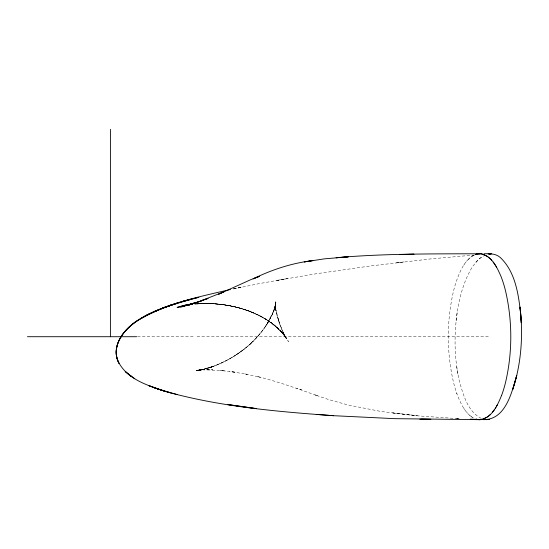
<?xml version="1.0" encoding="UTF-8"?>
<svg xmlns="http://www.w3.org/2000/svg" width="549" height="549" viewBox="0 0 549 549"><rect width="100%" height="100%" fill="white"/><g stroke="black" fill="none" stroke-linecap="round" stroke-linejoin="round"><path stroke-width="0.41" stroke-dasharray="2.75 2.06" d="M456.109 320.74C458.291 301.861 462.533 282.742 472.648 266.395L478.934 259.032L483.388 255.923M457.132 312.779C453.927 335.583 454.277 359.053 459.465 381.541C463.397 395.259 467.913 412.182 481.947 418.702M275.317 304.894L273.553 311.757L275.934 302.458L274.836 307.385L275.783 300.873L275.138 308.579L275.317 302.375L275.728 310.439L275.166 304.496L277.06 315.73L279.825 324.562L277.094 315.737L275.2 307.09L278.933 321.563L278.055 318.674L282.296 330.676L279.956 324.692L285.096 336.695L282.186 330.532L286.736 339.378L283.188 333.071L288.5 341.65L282.378 332.433L286.681 338.795L279.146 328.926M274.198 309.307L274.98 306.918L272.407 314.069L265.558 326.552L274.493 309.471C263.136 338.026 237.127 358.813 208.339 368.118C224.562 362.786 239.666 353.995 252.128 342.308C237.12 356.349 218.385 366.444 198.216 370.575L213.836 366.204L204.482 369.093L197.194 370.596L212.635 366.787L204.482 369.093L196.521 370.568L203.837 369.34L196.219 370.5L203.528 369.539L196.288 370.383L204.688 369.875L198.793 369.765L212.806 369.765L205.8 369.896M273.375 311.743C267.72 324.768 259.149 336.324 248.457 345.644M471.701 256.438L474.597 254.811C464.55 259.855 460.048 271.213 456.384 281.17A117.054 110.006 -90 0 0 453.673 290.435C446.515 320.698 446.529 352.733 453.666 382.996A117.006 109.965 90 0 0 456.377 392.261L456.933 393.832A91.779 86.255 90 0 0 458.072 396.872C461.38 404.819 465.511 413.294 473.149 417.906L472.428 417.473M463.836 265.057L464.529 264.021M268.269 322.27L263.143 329.798L257.097 337.086L250.214 343.976M466.636 261.207L467.35 260.37M475.757 262.305L478.701 259.203L483.237 255.992M468.071 259.588L470.973 256.966M236.475 354.75L244.607 348.848M233.682 288.808L242.006 287.12L232.419 289.138L258.476 283.758L287.484 278.583L277.815 280.23M276.291 280.573L315.483 273.882L370.541 265.956L431.185 258.86L475.146 254.949M403.769 261.928L396.062 262.882L402.541 262.079M195.025 304.071L199.218 303.624L209.478 303.419L196.817 303.851L213.54 303.624L202.663 303.419C219.298 303.316 236.001 305.903 251.538 311.962C234.135 305.258 215.256 302.588 196.666 303.844M194.627 304.05C219.353 301.902 245.039 306.644 266.437 319.532C245.156 306.946 219.751 301.861 195.204 304.077M478.179 254.715L479.723 254.612M196.871 303.899L205.8 303.535M137.511 336.715L193.358 336.715M197.036 336.715L488.308 336.715M207.282 369.875L224.616 370.808L220.307 370.5L235.761 372.249L229.352 371.549M459.204 418.633L455.979 418.489L458.545 418.613M457.763 418.626L415.387 415.696L391.691 412.841L417.309 415.71L381.123 411.496L348.286 405.052L328.611 399.548L314.749 394.848L317.693 395.836C297.709 388.754 277.746 381.514 257.11 376.436L262.161 377.849M212.806 303.666C236.64 305.045 260.802 312.827 278.823 328.913C270.479 321.666 260.988 315.785 250.742 311.619L254.057 313.143M232.227 371.851L247.276 374.308L244.586 373.848L258.881 376.923M300.701 389.591L301.511 389.797L296.467 388.369M260.013 315.895C269.895 321.103 278.679 328.178 285.809 336.777L276.044 326.634L270.691 322.098L281.308 331.548L283.531 334.163L273.333 324.363L265.592 318.894M471.701 416.993L468.071 413.843M273.333 324.363L281.308 331.548L286.338 337.937L281.308 331.548M466.636 412.224L467.35 413.061M463.836 408.374L464.529 409.41M456.658 393.05L456.933 393.832M456.693 366.622L457.914 374.219"/><path stroke-width="0.82" d="M501.594 395.376C497.696 404.887 492.597 416.684 481.638 419.484A13.402 12.6 90 0 1 479.545 419.669L394.669 418.661L333.449 415.689M496.612 406.15L497.277 404.963M495.253 408.374L495.939 407.283M494.567 409.41L492.46 412.224M490.305 414.577L488.123 416.465M487.395 416.993L482.351 419.333A13.553 12.737 90 0 1 476.724 419.333L476.017 419.141L477.452 419.484A13.402 12.6 -90 0 0 479.545 419.669M180.504 307.227L201.38 300.962L193.756 303.377L208.092 298.436L201.099 300.763L223.971 291.807L218.646 294.202L250.721 279.688L259.663 276.277L253.103 278.83C271.92 269.703 292.027 263.005 312.875 260.597L304.221 261.928L324.363 258.86L348.299 256.822L336.098 257.735C383.785 253.535 431.713 253.906 479.545 253.762M186.983 305.313L194.765 302.924L181.438 306.644L195.856 302.856L188.609 304.62L193.351 303.645M501.614 395.383A111.522 104.804 -90 0 0 505.409 382.989C512.594 352.739 512.553 320.691 505.423 290.435A110.081 103.452 -90 0 0 501.052 276.545C497.133 267.555 492.076 256.527 481.638 253.947A13.402 12.6 90 0 0 477.452 253.947L475.304 254.53L476.724 254.098M190.009 304.338L182.776 306.095L191.779 304.091L177.121 307.392L191.491 304.297M189.899 304.654L184.512 305.587L191.567 304.318M230.388 289.501C198.354 296.995 164.892 303.508 136.591 321.124C124.156 329.462 111.612 344.93 117.829 360.672C126.572 379.64 149.026 385.954 167.273 391.972C221.432 406.871 277.794 411.654 333.627 415.71L316.265 414.399M186.646 305.114L179.235 306.651L189.659 304.688M486.38 419.662L489.372 419.367L483.58 419.669M189.577 304.633L184.67 305.285L189.549 304.674M192.006 304.276L187.964 304.668L192.129 304.283M485.254 419.614C506.075 418.393 511.942 391.718 516.76 375.399L512.642 389.68L514.845 382.845C521.694 358.271 523.06 332.303 519.985 307.028L521.282 322.778L520.829 315.03C518.572 294.902 515.641 271.899 500.098 257.337C495.596 253.446 489.509 253.631 483.95 253.762M489.097 254.015L491.321 253.885L488.109 254.043M399.542 254.516L414.028 254.235L400.818 254.448M27.45 336.715L136.653 336.715M421.316 419.216L430.862 419.319L419.786 419.196M477.877 419.422L470.253 419.148M256.321 408.566L227.917 404.572L254.612 408.401M483.449 419.258L486.441 419.649M170.67 392.858L160.747 389.955L177.478 394.656M487.395 256.438L482.351 254.098A13.553 12.737 -90 0 0 476.731 254.098M131.904 376.683L128.267 374.109L134.773 378.714M488.123 256.966L490.305 258.853M127.986 373.725L125.213 371.481L131.101 376.25M491.026 259.588L491.746 260.37M493.167 262.093L495.26 265.057M495.939 266.148L496.612 267.281M110.404 129.331L110.404 336.715M116.47 348.876C115.516 353.865 116.93 358.909 119.009 363.431C110.356 347.092 123.278 329.963 136.591 321.124C155.484 308.977 177.169 302.437 198.848 297.311L182.426 301.525L191.484 299.13L168.179 306.177L177.759 302.931L161.687 308.579L171.466 304.908L155.648 311.022L165.585 306.932L145.06 316.018L155.161 311.111L140.551 318.557L150.673 313.253C135.994 320.52 119.229 331.328 116.47 348.876M164.213 390.977L154.633 387.862L164.213 390.977M158.146 389.015L148.944 385.686L158.146 389.015"/></g></svg>
